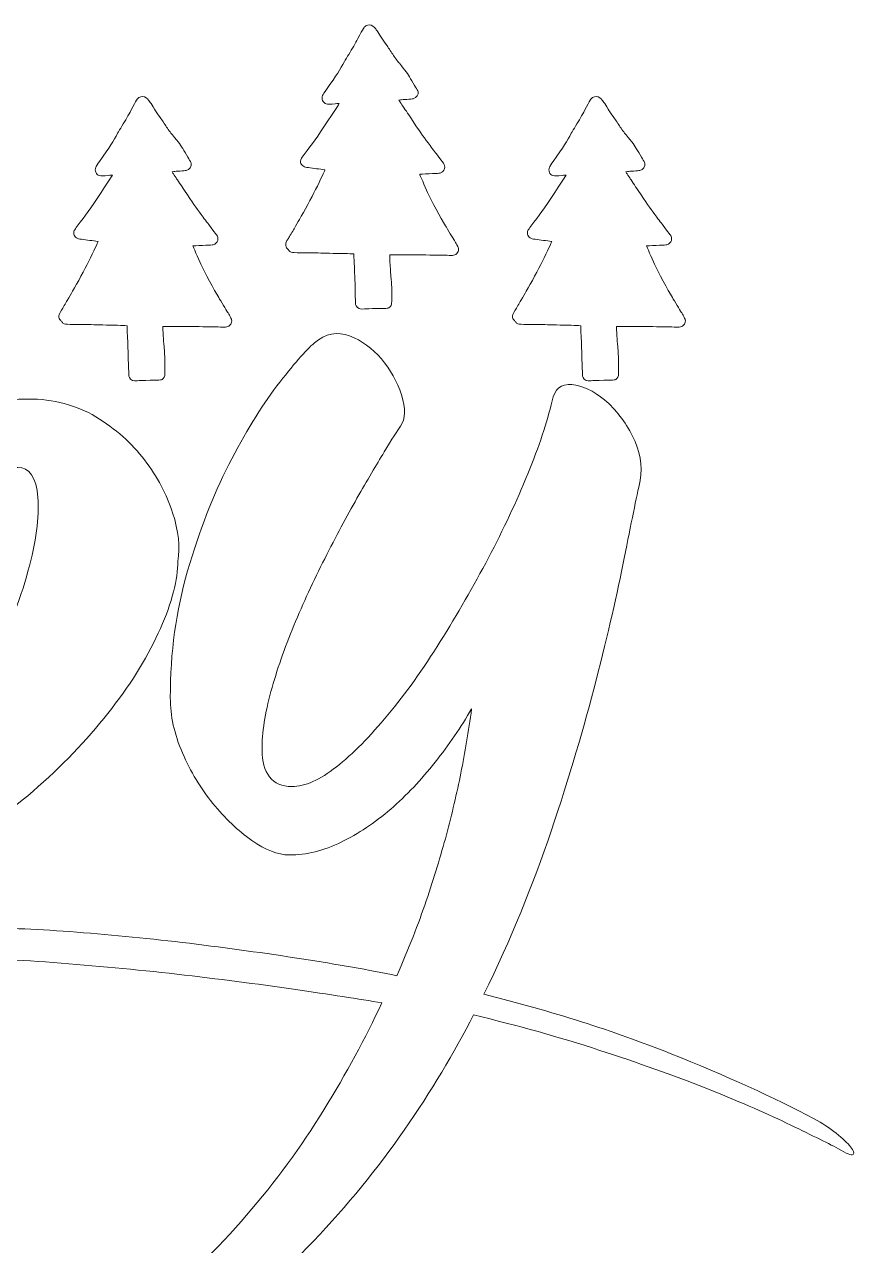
# Model space of a CAD drawing. Header units: inches. Extents: x 0.09 to 5.91, y -4.56 to -1.57.
# Drawn here: x 4.955 to 5.907, y -3.011 to -1.61 of the extents above; entities that cross this region are included whole.
import ezdxf

# ---------------------------------------------------------------- set-up
doc = ezdxf.new("R2010")
doc.units = ezdxf.units.IN
doc.header["$MEASUREMENT"] = 0
doc.layers.add('Layer 1', color=7, linetype='Continuous')

# ---------------------------------------------------------------- blocks, each defined once
blk = doc.blocks.new('block 12')
at = {"layer": 'Layer 1', "lineweight": 0}
for points, knots in [([(5.9055, -2.9063), (5.9037, -2.9077), (5.8982, -2.9056), (5.8889, -2.8998), (5.8753, -2.8927), (5.8554, -2.8828), (5.8293, -2.8703), (5.8032, -2.8578), (5.7721, -2.8444), (5.7359, -2.8301), (5.6998, -2.8157), (5.6592, -2.8013), (5.6141, -2.7866), (5.569, -2.7719), (5.5211, -2.7585), (5.4703, -2.7463), (5.4481, -2.79), (5.4216, -2.834), (5.3908, -2.8784), (5.3601, -2.9227), (5.3254, -2.9651), (5.2867, -3.0056), (5.2481, -3.046), (5.2057, -3.0839), (5.1595, -3.1193), (5.1134, -3.1548), (5.0636, -3.1854), (5.0103, -3.2111), (4.957, -3.2369), (4.9003, -3.2573), (4.8402, -3.2723), (4.7801, -3.2873), (4.7168, -3.2948), (4.6502, -3.2948), (4.5793, -3.2948), (4.5157, -3.2861), (4.4592, -3.2685), (4.4026, -3.251), (4.3547, -3.2278), (4.3153, -3.1988), (4.2759, -3.1698), (4.2457, -3.1367), (4.2246, -3.0995), (4.2035, -3.0623), (4.1929, -3.0236), (4.1929, -2.9836), (4.1929, -2.9363), (4.203, -2.8952), (4.223, -2.8601), (4.243, -2.8251), (4.2702, -2.795), (4.3045, -2.77), (4.3389, -2.7449), (4.3792, -2.7245), (4.4253, -2.7088), (4.4406, -2.7036), (4.4565, -2.6988), (4.4725, -2.6943), (4.4734, -2.6889), (4.4743, -2.6837), (4.4752, -2.6782), (4.4831, -2.6327), (4.4915, -2.5841), (4.5005, -2.5322), (4.5094, -2.4803), (4.5178, -2.4295), (4.5257, -2.3798), (4.5336, -2.3301), (4.5402, -2.2837), (4.5456, -2.2408), (4.5509, -2.1978), (4.5536, -2.1628), (4.5536, -2.1356), (4.5543, -2.1263), (4.5588, -2.117), (4.567, -2.1077), (4.5753, -2.0984), (4.5853, -2.0901), (4.5971, -2.083), (4.6089, -2.0758), (4.6216, -2.0699), (4.6352, -2.0653), (4.6487, -2.0606), (4.6613, -2.0583), (4.6727, -2.0583), (4.6842, -2.0583), (4.6937, -2.061), (4.7012, -2.0663), (4.7087, -2.0717), (4.7125, -2.0805), (4.7125, -2.0926), (4.7125, -2.112), (4.7094, -2.1377), (4.7033, -2.1699), (4.6973, -2.2021), (4.6895, -2.2383), (4.6803, -2.2783), (4.696, -2.2504), (4.7142, -2.2224), (4.735, -2.1941), (4.7558, -2.1658), (4.7781, -2.1402), (4.8021, -2.1173), (4.8261, -2.0944), (4.8513, -2.0758), (4.8778, -2.0615), (4.9042, -2.0472), (4.9314, -2.04), (4.9593, -2.04), (4.9887, -2.04), (5.0146, -2.0469), (5.0372, -2.0604), (5.0597, -2.0741), (5.0783, -2.0905), (5.093, -2.1098), (5.1077, -2.1292), (5.1184, -2.1494), (5.1252, -2.1705), (5.132, -2.1916), (5.1339, -2.21), (5.1311, -2.2258), (5.1311, -2.2472), (5.1245, -2.273), (5.1112, -2.303), (5.098, -2.3331), (5.0794, -2.3637), (5.0554, -2.3948), (5.0314, -2.4259), (5.0034, -2.4558), (4.9711, -2.4844), (4.939, -2.5131), (4.9039, -2.5369), (4.8659, -2.5558), (4.828, -2.5748), (4.7881, -2.587), (4.7463, -2.5923), (4.7044, -2.5977), (4.662, -2.5929), (4.6191, -2.5778), (4.617, -2.5771), (4.615, -2.5766), (4.6132, -2.5762), (4.6114, -2.5759), (4.6094, -2.5753), (4.6073, -2.5746), (4.6044, -2.5825), (4.6017, -2.59), (4.5992, -2.5971), (4.5967, -2.6043), (4.5944, -2.6115), (4.5922, -2.6186), (4.5876, -2.6361), (4.5833, -2.6533), (4.5791, -2.6703), (4.63, -2.6615), (4.6826, -2.6553), (4.7371, -2.6519), (4.7937, -2.6483), (4.8491, -2.6465), (4.9035, -2.6465), (4.9357, -2.6465), (4.973, -2.6481), (5.0152, -2.6514), (5.0574, -2.6546), (5.1005, -2.6589), (5.1445, -2.6642), (5.1885, -2.6696), (5.2313, -2.6755), (5.2728, -2.6819), (5.3143, -2.6884), (5.3508, -2.6948), (5.3823, -2.7013), (5.3958, -2.6705), (5.4071, -2.6419), (5.4161, -2.6154), (5.425, -2.5889), (5.4327, -2.5637), (5.4392, -2.5397), (5.4456, -2.5157), (5.4511, -2.4921), (5.4558, -2.4689), (5.4604, -2.4456), (5.4645, -2.4211), (5.4681, -2.3953), (5.456, -2.4161), (5.442, -2.4365), (5.4263, -2.4565), (5.4105, -2.4766), (5.3935, -2.4945), (5.3753, -2.5102), (5.357, -2.526), (5.3381, -2.5386), (5.3184, -2.5483), (5.2987, -2.558), (5.2788, -2.5628), (5.2588, -2.5628), (5.2459, -2.5628), (5.2316, -2.5573), (5.2159, -2.5462), (5.2002, -2.5351), (5.1853, -2.5209), (5.1714, -2.5037), (5.1574, -2.4866), (5.1457, -2.4673), (5.1365, -2.4458), (5.1271, -2.4243), (5.1225, -2.4032), (5.1225, -2.3825), (5.1225, -2.3309), (5.1291, -2.2825), (5.1424, -2.237), (5.1556, -2.1916), (5.1714, -2.151), (5.1896, -2.1152), (5.2078, -2.0794), (5.2262, -2.0494), (5.2448, -2.025), (5.2635, -2.0007), (5.2778, -1.9842), (5.2878, -1.9756), (5.3007, -1.9649), (5.3141, -1.9622), (5.3281, -1.9676), (5.342, -1.973), (5.3541, -1.9817), (5.3646, -1.9939), (5.3749, -2.0061), (5.3826, -2.0198), (5.3876, -2.0352), (5.3926, -2.0506), (5.3923, -2.0626), (5.3866, -2.0712), (5.3829, -2.0762), (5.3767, -2.086), (5.3678, -2.1007), (5.3588, -2.1154), (5.3484, -2.1331), (5.3366, -2.1538), (5.3248, -2.1746), (5.3125, -2.1977), (5.2996, -2.2231), (5.2867, -2.2485), (5.2749, -2.2741), (5.2642, -2.2998), (5.2535, -2.3256), (5.2447, -2.3508), (5.2379, -2.3755), (5.2311, -2.4002), (5.2277, -2.4225), (5.2277, -2.4426), (5.2277, -2.4555), (5.2305, -2.4656), (5.2363, -2.4732), (5.242, -2.4807), (5.2506, -2.4844), (5.262, -2.4844), (5.2771, -2.4844), (5.2941, -2.4769), (5.313, -2.4619), (5.332, -2.4469), (5.3517, -2.427), (5.372, -2.4023), (5.3925, -2.3776), (5.4125, -2.3496), (5.4322, -2.3181), (5.4519, -2.2866), (5.4703, -2.2546), (5.4875, -2.222), (5.5046, -2.1894), (5.5196, -2.1574), (5.5325, -2.1259), (5.5454, -2.0944), (5.5547, -2.0665), (5.5604, -2.0422), (5.5633, -2.0286), (5.5708, -2.0223), (5.583, -2.0234), (5.5951, -2.0245), (5.6077, -2.0304), (5.6206, -2.0411), (5.6334, -2.0519), (5.6442, -2.0657), (5.6527, -2.0825), (5.6614, -2.0993), (5.6642, -2.1163), (5.6614, -2.1334), (5.6571, -2.1528), (5.651, -2.1825), (5.6431, -2.2225), (5.6352, -2.2626), (5.6245, -2.3093), (5.6109, -2.3626), (5.5973, -2.4159), (5.5801, -2.4735), (5.5593, -2.5354), (5.5386, -2.5973), (5.5128, -2.6598), (5.4821, -2.7227), (5.5601, -2.7421), (5.6313, -2.7646), (5.6957, -2.7904), (5.7601, -2.8161), (5.8152, -2.8412), (5.861, -2.8655), (5.8703, -2.8705), (5.8787, -2.876), (5.8862, -2.8821), (5.8937, -2.8882), (5.8993, -2.8934), (5.9028, -2.8977), (5.9064, -2.902), (5.9073, -2.9048), (5.9055, -2.9063)], [0, 0, 0, 0, 1, 1, 1, 2, 2, 2, 3, 3, 3, 4, 4, 4, 5, 5, 5, 6, 6, 6, 7, 7, 7, 8, 8, 8, 9, 9, 9, 10, 10, 10, 11, 11, 11, 12, 12, 12, 13, 13, 13, 14, 14, 14, 15, 15, 15, 16, 16, 16, 17, 17, 17, 18, 18, 18, 19, 19, 19, 20, 20, 20, 21, 21, 21, 22, 22, 22, 23, 23, 23, 24, 24, 24, 25, 25, 25, 26, 26, 26, 27, 27, 27, 28, 28, 28, 29, 29, 29, 30, 30, 30, 31, 31, 31, 32, 32, 32, 33, 33, 33, 34, 34, 34, 35, 35, 35, 36, 36, 36, 37, 37, 37, 38, 38, 38, 39, 39, 39, 40, 40, 40, 41, 41, 41, 42, 42, 42, 43, 43, 43, 44, 44, 44, 45, 45, 45, 46, 46, 46, 47, 47, 47, 48, 48, 48, 49, 49, 49, 50, 50, 50, 51, 51, 51, 52, 52, 52, 53, 53, 53, 54, 54, 54, 55, 55, 55, 56, 56, 56, 57, 57, 57, 58, 58, 58, 59, 59, 59, 60, 60, 60, 61, 61, 61, 62, 62, 62, 63, 63, 63, 64, 64, 64, 65, 65, 65, 66, 66, 66, 67, 67, 67, 68, 68, 68, 69, 69, 69, 70, 70, 70, 71, 71, 71, 72, 72, 72, 73, 73, 73, 74, 74, 74, 75, 75, 75, 76, 76, 76, 77, 77, 77, 78, 78, 78, 79, 79, 79, 80, 80, 80, 81, 81, 81, 82, 82, 82, 83, 83, 83, 84, 84, 84, 85, 85, 85, 86, 86, 86, 87, 87, 87, 88, 88, 88, 89, 89, 89, 90, 90, 90, 91, 91, 91, 92, 92, 92, 93, 93, 93, 94, 94, 94, 95, 95, 95, 96, 96, 96, 97, 97, 97, 98, 98, 98, 99, 99, 99, 100, 100, 100, 101, 101, 101, 102, 102, 102, 103, 103, 103, 104, 104, 104, 104]), ([(4.6266, -2.5285), (4.6702, -2.5378), (4.7105, -2.5342), (4.7473, -2.5177), (4.7842, -2.5012), (4.8167, -2.4778), (4.8451, -2.4474), (4.8733, -2.417), (4.8971, -2.3828), (4.9164, -2.3449), (4.9357, -2.307), (4.9501, -2.2712), (4.9593, -2.2376), (4.9686, -2.2039), (4.9724, -2.1757), (4.9706, -2.1528), (4.9688, -2.1299), (4.9611, -2.1184), (4.9475, -2.1184), (4.9304, -2.1184), (4.9121, -2.1247), (4.8928, -2.1372), (4.8735, -2.1497), (4.854, -2.1664), (4.8343, -2.1871), (4.8146, -2.2079), (4.7951, -2.232), (4.7758, -2.2596), (4.7565, -2.2871), (4.7377, -2.3161), (4.7194, -2.3465), (4.7012, -2.3769), (4.6842, -2.4079), (4.6685, -2.4393), (4.6527, -2.4709), (4.6388, -2.5005), (4.6266, -2.5285)], [0, 0, 0, 0, 1, 1, 1, 2, 2, 2, 3, 3, 3, 4, 4, 4, 5, 5, 5, 6, 6, 6, 7, 7, 7, 8, 8, 8, 9, 9, 9, 10, 10, 10, 11, 11, 11, 12, 12, 12, 12]), ([(5.3651, -2.7324), (5.3393, -2.7281), (5.3055, -2.7229), (5.2637, -2.7168), (5.2218, -2.7107), (5.1773, -2.705), (5.13, -2.6996), (5.0828, -2.6943), (5.0356, -2.6898), (4.9883, -2.6862), (4.9411, -2.6827), (4.8992, -2.6809), (4.8627, -2.6809), (4.7561, -2.6809), (4.6635, -2.6886), (4.5847, -2.704), (4.5798, -2.7049), (4.575, -2.706), (4.5702, -2.707), (4.5634, -2.7355), (4.5575, -2.7622), (4.5525, -2.7871), (4.5475, -2.8122), (4.5436, -2.8349), (4.5407, -2.8553), (4.5378, -2.8757), (4.5364, -2.8927), (4.5364, -2.9063), (4.5364, -2.9213), (4.5317, -2.9301), (4.5225, -2.9326), (4.5132, -2.9351), (4.5029, -2.9337), (4.4919, -2.9283), (4.4808, -2.9229), (4.4706, -2.9149), (4.4613, -2.9041), (4.452, -2.8934), (4.4474, -2.8816), (4.4474, -2.8687), (4.4474, -2.8551), (4.45, -2.8313), (4.4554, -2.7973), (4.4584, -2.7783), (4.4618, -2.7574), (4.4656, -2.7348), (4.4376, -2.7443), (4.4121, -2.7547), (4.3894, -2.7662), (4.3378, -2.7923), (4.2994, -2.8231), (4.274, -2.8585), (4.2486, -2.8939), (4.2359, -2.9313), (4.2359, -2.9707), (4.2359, -3.0172), (4.2471, -3.058), (4.2697, -3.093), (4.2922, -3.1281), (4.3223, -3.1573), (4.3599, -3.1805), (4.3974, -3.2038), (4.44, -3.2213), (4.4876, -3.2331), (4.5352, -3.2449), (4.5844, -3.2512), (4.6352, -3.2519), (4.6974, -3.2533), (4.7563, -3.2469), (4.8117, -3.2326), (4.8672, -3.2183), (4.9189, -3.1986), (4.9669, -3.1736), (5.0148, -3.1485), (5.059, -3.119), (5.0994, -3.085), (5.1398, -3.051), (5.1767, -3.0147), (5.21, -2.9761), (5.2432, -2.9374), (5.2728, -2.8972), (5.2985, -2.8553), (5.3243, -2.8134), (5.3465, -2.7725), (5.3651, -2.7324)], [0, 0, 0, 0, 1, 1, 1, 2, 2, 2, 3, 3, 3, 4, 4, 4, 5, 5, 5, 6, 6, 6, 7, 7, 7, 8, 8, 8, 9, 9, 9, 10, 10, 10, 11, 11, 11, 12, 12, 12, 13, 13, 13, 14, 14, 14, 15, 15, 15, 16, 16, 16, 17, 17, 17, 18, 18, 18, 19, 19, 19, 20, 20, 20, 21, 21, 21, 22, 22, 22, 23, 23, 23, 24, 24, 24, 25, 25, 25, 26, 26, 26, 27, 27, 27, 28, 28, 28, 28])]:
    blk.add_open_spline(points, degree=3, knots=knots, dxfattribs=at)

msp = doc.modelspace()

# ---------------------------------------------------------------- linework, layer by layer
at = {"layer": 'Layer 1', "lineweight": 0}
for points in [[(5.259, -1.8701), (5.2607, -1.8723), (5.2602, -1.8722), (5.2785, -1.8723), (5.2875, -1.8724), (5.298, -1.8726), (5.3018, -1.8727), (5.3056, -1.8729), (5.313, -1.8731), (5.3182, -1.8732), (5.3234, -1.8732), (5.3289, -1.8734), (5.3304, -1.8735), (5.3304, -1.8735), (5.3331, -1.8736), (5.3331, -1.8736), (5.3331, -1.8736), (5.3331, -1.8767), (5.3331, -1.8767), (5.3331, -1.8784), (5.3333, -1.8819), (5.3334, -1.8846), (5.3339, -1.8934), (5.3343, -1.9034), (5.3346, -1.9175), (5.3346, -1.9175), (5.335, -1.9315), (5.335, -1.9315), (5.335, -1.9315), (5.3357, -1.9331), (5.3357, -1.9331), (5.3373, -1.9363), (5.3401, -1.9374), (5.3451, -1.9367), (5.347, -1.9365), (5.3519, -1.9363), (5.3596, -1.9363), (5.3725, -1.9362), (5.3728, -1.9362), (5.3746, -1.9341), (5.3765, -1.9319), (5.3765, -1.9319), (5.3765, -1.9205), (5.3765, -1.9105), (5.3764, -1.9086), (5.3752, -1.8939), (5.3748, -1.89), (5.3743, -1.8815), (5.3742, -1.8774), (5.3742, -1.8774), (5.3741, -1.8746), (5.3741, -1.8746), (5.3741, -1.8746), (5.3928, -1.8746), (5.3928, -1.8746), (5.4032, -1.8747), (5.419, -1.8748), (5.428, -1.875), (5.437, -1.8751), (5.4451, -1.8753), (5.446, -1.8753), (5.4479, -1.8754), (5.4495, -1.8746), (5.4511, -1.8731), (5.4526, -1.8715), (5.4531, -1.8705), (5.4531, -1.8682), (5.4531, -1.8664), (5.4529, -1.8661), (5.4512, -1.8631), (5.4503, -1.8614), (5.4489, -1.8592), (5.4483, -1.8582), (5.4476, -1.8572), (5.4455, -1.8538), (5.4436, -1.8505), (5.4417, -1.8472), (5.4392, -1.8431), (5.4381, -1.8414), (5.433, -1.8331), (5.4217, -1.812), (5.4176, -1.803), (5.4147, -1.7968), (5.4085, -1.7824), (5.4086, -1.7822), (5.4087, -1.7822), (5.4136, -1.7819), (5.4195, -1.7817), (5.431, -1.7813), (5.4326, -1.7811), (5.4345, -1.7796), (5.435, -1.7792), (5.4359, -1.7782), (5.4364, -1.7774), (5.437, -1.7763), (5.4372, -1.7756), (5.4372, -1.774), (5.4372, -1.7717), (5.4368, -1.7709), (5.4342, -1.7675), (5.4332, -1.7662), (5.4302, -1.7623), (5.4277, -1.759), (5.4251, -1.7556), (5.4209, -1.7499), (5.4182, -1.7463), (5.4121, -1.7383), (5.4082, -1.7326), (5.399, -1.7187), (5.3951, -1.7129), (5.3908, -1.7063), (5.3893, -1.7043), (5.3878, -1.7022), (5.3863, -1.6997), (5.3857, -1.6987), (5.3857, -1.6987), (5.3847, -1.6971), (5.3847, -1.6971), (5.3847, -1.6971), (5.3866, -1.6968), (5.3866, -1.6968), (5.3876, -1.6967), (5.391, -1.6966), (5.3939, -1.6964), (5.3969, -1.6962), (5.4, -1.6959), (5.401, -1.6956), (5.4051, -1.6945), (5.4073, -1.6912), (5.4066, -1.6872), (5.4064, -1.6866), (5.4052, -1.6844), (5.4039, -1.6823), (5.4025, -1.6802), (5.3999, -1.6759), (5.3981, -1.6727), (5.3947, -1.6668), (5.3923, -1.6635), (5.3852, -1.655), (5.3832, -1.6525), (5.3797, -1.6479), (5.3776, -1.6446), (5.3754, -1.6412), (5.3721, -1.6364), (5.3704, -1.634), (5.3686, -1.6315), (5.366, -1.6275), (5.3645, -1.6252), (5.36, -1.6181), (5.3585, -1.616), (5.3568, -1.614), (5.3543, -1.6113), (5.3517, -1.6104), (5.3489, -1.6112), (5.3481, -1.6114), (5.3471, -1.6119), (5.3466, -1.6122), (5.3447, -1.6135), (5.3443, -1.6142), (5.3376, -1.6267), (5.3347, -1.6321), (5.3313, -1.6381), (5.3271, -1.6448), (5.3254, -1.6475), (5.3232, -1.6512), (5.3223, -1.653), (5.3173, -1.6622), (5.3135, -1.6681), (5.3015, -1.6852), (5.2995, -1.688), (5.2976, -1.6911), (5.2972, -1.692), (5.2964, -1.694), (5.2964, -1.6962), (5.2971, -1.6978), (5.2978, -1.6994), (5.2998, -1.7011), (5.3013, -1.7016), (5.3029, -1.702), (5.3063, -1.702), (5.3116, -1.7014), (5.3142, -1.7011), (5.3162, -1.701), (5.3163, -1.701), (5.3164, -1.7011), (5.315, -1.7034), (5.3033, -1.7209), (5.2902, -1.7408), (5.2861, -1.7466), (5.2759, -1.7597), (5.2744, -1.7617), (5.2728, -1.7638), (5.2725, -1.7644), (5.2718, -1.7658), (5.2718, -1.7684), (5.2723, -1.7699), (5.273, -1.7714), (5.2748, -1.773), (5.2766, -1.7737), (5.2782, -1.7744), (5.2868, -1.7757), (5.2926, -1.7762), (5.2962, -1.7765), (5.2996, -1.777), (5.2998, -1.7772), (5.3, -1.7773), (5.2944, -1.7892), (5.2892, -1.7997), (5.2845, -1.8093), (5.2761, -1.8248), (5.2705, -1.8343), (5.2692, -1.8364), (5.2665, -1.8411), (5.2645, -1.8447), (5.2625, -1.8482), (5.2595, -1.8532), (5.2579, -1.8558), (5.2553, -1.8601), (5.255, -1.8606), (5.2549, -1.8622), (5.2547, -1.8646), (5.2553, -1.8663), (5.257, -1.8678), (5.2577, -1.8685), (5.2586, -1.8695), (5.259, -1.8701)], [(4.9989, -1.9523), (5.0005, -1.9545), (5, -1.9544), (5.0183, -1.9545), (5.0274, -1.9546), (5.0378, -1.9548), (5.0416, -1.9549), (5.0455, -1.9551), (5.0528, -1.9553), (5.058, -1.9554), (5.0632, -1.9555), (5.0688, -1.9556), (5.0702, -1.9557), (5.0702, -1.9557), (5.073, -1.9559), (5.073, -1.9559), (5.073, -1.9559), (5.073, -1.9589), (5.073, -1.9589), (5.073, -1.9606), (5.0731, -1.9641), (5.0733, -1.9668), (5.0738, -1.9756), (5.0741, -1.9856), (5.0745, -1.9998), (5.0745, -1.9998), (5.0748, -2.0137), (5.0748, -2.0137), (5.0748, -2.0137), (5.0756, -2.0153), (5.0756, -2.0153), (5.0771, -2.0185), (5.08, -2.0196), (5.0849, -2.019), (5.0869, -2.0187), (5.0917, -2.0186), (5.0994, -2.0185), (5.1123, -2.0184), (5.1127, -2.0184), (5.1144, -2.0163), (5.1164, -2.0141), (5.1164, -2.0141), (5.1164, -2.0027), (5.1163, -1.9928), (5.1163, -1.9909), (5.115, -1.9761), (5.1147, -1.9722), (5.1142, -1.9637), (5.114, -1.9596), (5.114, -1.9596), (5.1139, -1.9568), (5.1139, -1.9568), (5.1139, -1.9568), (5.1327, -1.9568), (5.1327, -1.9568), (5.143, -1.9569), (5.1588, -1.957), (5.1679, -1.9572), (5.1769, -1.9574), (5.185, -1.9575), (5.1859, -1.9575), (5.1878, -1.9576), (5.1894, -1.9568), (5.1909, -1.9553), (5.1924, -1.9537), (5.1929, -1.9527), (5.1929, -1.9505), (5.1929, -1.9486), (5.1928, -1.9483), (5.1911, -1.9453), (5.1901, -1.9436), (5.1888, -1.9414), (5.1882, -1.9404), (5.1875, -1.9394), (5.1854, -1.936), (5.1835, -1.9327), (5.1815, -1.9294), (5.1791, -1.9254), (5.178, -1.9236), (5.1729, -1.9153), (5.1616, -1.8942), (5.1574, -1.8852), (5.1546, -1.879), (5.1484, -1.8646), (5.1485, -1.8644), (5.1485, -1.8644), (5.1534, -1.8642), (5.1593, -1.8639), (5.1708, -1.8635), (5.1724, -1.8633), (5.1744, -1.8618), (5.1749, -1.8614), (5.1757, -1.8604), (5.1762, -1.8596), (5.1769, -1.8585), (5.1771, -1.8578), (5.1771, -1.8562), (5.177, -1.8539), (5.1767, -1.8531), (5.174, -1.8497), (5.173, -1.8484), (5.1701, -1.8446), (5.1676, -1.8412), (5.165, -1.8378), (5.1607, -1.8321), (5.158, -1.8285), (5.152, -1.8205), (5.1481, -1.8149), (5.1389, -1.801), (5.135, -1.7951), (5.1306, -1.7885), (5.1291, -1.7865), (5.1277, -1.7844), (5.1261, -1.7819), (5.1255, -1.781), (5.1255, -1.781), (5.1246, -1.7793), (5.1246, -1.7793), (5.1246, -1.7793), (5.1265, -1.7791), (5.1265, -1.7791), (5.1275, -1.7789), (5.1308, -1.7788), (5.1338, -1.7786), (5.1367, -1.7784), (5.1399, -1.7781), (5.1408, -1.7779), (5.145, -1.7767), (5.1472, -1.7734), (5.1464, -1.7694), (5.1463, -1.7688), (5.1451, -1.7666), (5.1437, -1.7645), (5.1424, -1.7624), (5.1397, -1.7581), (5.1379, -1.7549), (5.1346, -1.7491), (5.1322, -1.7457), (5.125, -1.7372), (5.123, -1.7348), (5.1196, -1.7301), (5.1174, -1.7268), (5.1152, -1.7234), (5.112, -1.7187), (5.1102, -1.7162), (5.1085, -1.7137), (5.1058, -1.7098), (5.1044, -1.7075), (5.0999, -1.7003), (5.0984, -1.6982), (5.0966, -1.6963), (5.0941, -1.6936), (5.0916, -1.6926), (5.0887, -1.6934), (5.088, -1.6936), (5.0869, -1.6941), (5.0864, -1.6944), (5.0845, -1.6957), (5.0842, -1.6964), (5.0774, -1.709), (5.0746, -1.7143), (5.0712, -1.7203), (5.067, -1.727), (5.0653, -1.7298), (5.0631, -1.7334), (5.0621, -1.7352), (5.0571, -1.7444), (5.0533, -1.7503), (5.0414, -1.7675), (5.0394, -1.7703), (5.0375, -1.7733), (5.0371, -1.7742), (5.0363, -1.7762), (5.0362, -1.7784), (5.037, -1.78), (5.0376, -1.7816), (5.0396, -1.7834), (5.0411, -1.7838), (5.0427, -1.7842), (5.0462, -1.7842), (5.0515, -1.7836), (5.054, -1.7834), (5.0561, -1.7832), (5.0561, -1.7833), (5.0562, -1.7834), (5.0548, -1.7856), (5.0432, -1.8031), (5.03, -1.823), (5.0259, -1.8288), (5.0157, -1.8419), (5.0142, -1.8439), (5.0127, -1.846), (5.0124, -1.8466), (5.0117, -1.848), (5.0116, -1.8507), (5.0122, -1.8521), (5.0128, -1.8536), (5.0147, -1.8553), (5.0164, -1.8559), (5.0181, -1.8566), (5.0267, -1.8579), (5.0324, -1.8584), (5.036, -1.8588), (5.0394, -1.8592), (5.0396, -1.8594), (5.0398, -1.8596), (5.0343, -1.8714), (5.0291, -1.8819), (5.0243, -1.8915), (5.0159, -1.907), (5.0103, -1.9165), (5.0091, -1.9186), (5.0064, -1.9233), (5.0043, -1.9269), (5.0023, -1.9305), (4.9993, -1.9355), (4.9977, -1.9381), (4.9951, -1.9423), (4.9949, -1.9428), (4.9947, -1.9444), (4.9945, -1.9468), (4.9952, -1.9485), (4.9968, -1.9501), (4.9975, -1.9508), (4.9984, -1.9517), (4.9989, -1.9523)], [(5.5192, -1.9523), (5.5208, -1.9545), (5.5203, -1.9544), (5.5386, -1.9545), (5.5477, -1.9546), (5.5581, -1.9548), (5.5619, -1.9549), (5.5658, -1.9551), (5.5731, -1.9553), (5.5783, -1.9554), (5.5835, -1.9555), (5.5891, -1.9556), (5.5905, -1.9557), (5.5905, -1.9557), (5.5933, -1.9559), (5.5933, -1.9559), (5.5933, -1.9559), (5.5933, -1.9589), (5.5933, -1.9589), (5.5933, -1.9606), (5.5934, -1.9641), (5.5936, -1.9668), (5.5941, -1.9756), (5.5944, -1.9856), (5.5948, -1.9998), (5.5948, -1.9998), (5.5951, -2.0137), (5.5951, -2.0137), (5.5951, -2.0137), (5.5959, -2.0153), (5.5959, -2.0153), (5.5974, -2.0185), (5.6003, -2.0196), (5.6052, -2.019), (5.6072, -2.0187), (5.612, -2.0186), (5.6197, -2.0185), (5.6326, -2.0184), (5.633, -2.0184), (5.6347, -2.0163), (5.6367, -2.0141), (5.6367, -2.0141), (5.6367, -2.0027), (5.6366, -1.9928), (5.6366, -1.9909), (5.6353, -1.9761), (5.635, -1.9722), (5.6345, -1.9637), (5.6343, -1.9596), (5.6343, -1.9596), (5.6342, -1.9568), (5.6342, -1.9568), (5.6342, -1.9568), (5.653, -1.9568), (5.653, -1.9568), (5.6633, -1.9569), (5.6791, -1.957), (5.6882, -1.9572), (5.6972, -1.9574), (5.7053, -1.9575), (5.7062, -1.9575), (5.7081, -1.9576), (5.7097, -1.9568), (5.7112, -1.9553), (5.7127, -1.9537), (5.7132, -1.9527), (5.7132, -1.9505), (5.7132, -1.9486), (5.7131, -1.9483), (5.7114, -1.9453), (5.7104, -1.9436), (5.7091, -1.9414), (5.7085, -1.9404), (5.7078, -1.9394), (5.7057, -1.936), (5.7038, -1.9327), (5.7018, -1.9294), (5.6994, -1.9254), (5.6983, -1.9236), (5.6932, -1.9153), (5.6819, -1.8942), (5.6777, -1.8852), (5.6749, -1.879), (5.6687, -1.8646), (5.6688, -1.8644), (5.6688, -1.8644), (5.6737, -1.8642), (5.6796, -1.8639), (5.6911, -1.8635), (5.6927, -1.8633), (5.6947, -1.8618), (5.6952, -1.8614), (5.696, -1.8604), (5.6965, -1.8596), (5.6972, -1.8585), (5.6974, -1.8578), (5.6974, -1.8562), (5.6973, -1.8539), (5.697, -1.8531), (5.6943, -1.8497), (5.6933, -1.8484), (5.6904, -1.8446), (5.6879, -1.8412), (5.6853, -1.8378), (5.681, -1.8321), (5.6783, -1.8285), (5.6723, -1.8205), (5.6684, -1.8149), (5.6592, -1.801), (5.6553, -1.7951), (5.6509, -1.7885), (5.6494, -1.7865), (5.648, -1.7844), (5.6464, -1.7819), (5.6458, -1.781), (5.6458, -1.781), (5.6449, -1.7793), (5.6449, -1.7793), (5.6449, -1.7793), (5.6468, -1.7791), (5.6468, -1.7791), (5.6478, -1.7789), (5.6511, -1.7788), (5.6541, -1.7786), (5.657, -1.7784), (5.6602, -1.7781), (5.6611, -1.7779), (5.6653, -1.7767), (5.6675, -1.7734), (5.6667, -1.7694), (5.6666, -1.7688), (5.6654, -1.7666), (5.664, -1.7645), (5.6627, -1.7624), (5.66, -1.7581), (5.6582, -1.7549), (5.6549, -1.7491), (5.6525, -1.7457), (5.6453, -1.7372), (5.6433, -1.7348), (5.6399, -1.7301), (5.6377, -1.7268), (5.6355, -1.7234), (5.6323, -1.7187), (5.6305, -1.7162), (5.6288, -1.7137), (5.6261, -1.7098), (5.6247, -1.7075), (5.6202, -1.7003), (5.6187, -1.6982), (5.6169, -1.6963), (5.6144, -1.6936), (5.6119, -1.6926), (5.609, -1.6934), (5.6083, -1.6936), (5.6072, -1.6941), (5.6067, -1.6944), (5.6048, -1.6957), (5.6045, -1.6964), (5.5977, -1.709), (5.5949, -1.7143), (5.5915, -1.7203), (5.5873, -1.727), (5.5856, -1.7298), (5.5834, -1.7334), (5.5824, -1.7352), (5.5774, -1.7444), (5.5736, -1.7503), (5.5617, -1.7675), (5.5597, -1.7703), (5.5578, -1.7733), (5.5574, -1.7742), (5.5566, -1.7762), (5.5565, -1.7784), (5.5573, -1.78), (5.5579, -1.7816), (5.5599, -1.7834), (5.5614, -1.7838), (5.563, -1.7842), (5.5665, -1.7842), (5.5718, -1.7836), (5.5743, -1.7834), (5.5764, -1.7832), (5.5764, -1.7833), (5.5765, -1.7834), (5.5751, -1.7856), (5.5635, -1.8031), (5.5503, -1.823), (5.5462, -1.8288), (5.536, -1.8419), (5.5345, -1.8439), (5.533, -1.846), (5.5327, -1.8466), (5.532, -1.848), (5.5319, -1.8507), (5.5325, -1.8521), (5.5331, -1.8536), (5.535, -1.8553), (5.5367, -1.8559), (5.5384, -1.8566), (5.547, -1.8579), (5.5527, -1.8584), (5.5563, -1.8588), (5.5597, -1.8592), (5.5599, -1.8594), (5.5601, -1.8596), (5.5546, -1.8714), (5.5494, -1.8819), (5.5446, -1.8915), (5.5362, -1.907), (5.5306, -1.9165), (5.5294, -1.9186), (5.5267, -1.9233), (5.5246, -1.9269), (5.5226, -1.9305), (5.5196, -1.9355), (5.518, -1.9381), (5.5154, -1.9423), (5.5152, -1.9428), (5.515, -1.9444), (5.5148, -1.9468), (5.5155, -1.9485), (5.5171, -1.9501), (5.5178, -1.9508), (5.5187, -1.9517), (5.5192, -1.9523)]]:
    msp.add_open_spline(points, degree=3, knots=[0, 0, 0, 0, 1, 1, 1, 2, 2, 2, 3, 3, 3, 4, 4, 4, 5, 5, 5, 6, 6, 6, 7, 7, 7, 8, 8, 8, 9, 9, 9, 10, 10, 10, 11, 11, 11, 12, 12, 12, 13, 13, 13, 14, 14, 14, 15, 15, 15, 16, 16, 16, 17, 17, 17, 18, 18, 18, 19, 19, 19, 20, 20, 20, 21, 21, 21, 22, 22, 22, 23, 23, 23, 24, 24, 24, 25, 25, 25, 26, 26, 26, 27, 27, 27, 28, 28, 28, 29, 29, 29, 30, 30, 30, 31, 31, 31, 32, 32, 32, 33, 33, 33, 34, 34, 34, 35, 35, 35, 36, 36, 36, 37, 37, 37, 38, 38, 38, 39, 39, 39, 40, 40, 40, 41, 41, 41, 42, 42, 42, 43, 43, 43, 44, 44, 44, 45, 45, 45, 46, 46, 46, 47, 47, 47, 48, 48, 48, 49, 49, 49, 50, 50, 50, 51, 51, 51, 52, 52, 52, 53, 53, 53, 54, 54, 54, 55, 55, 55, 56, 56, 56, 57, 57, 57, 58, 58, 58, 59, 59, 59, 60, 60, 60, 61, 61, 61, 62, 62, 62, 63, 63, 63, 64, 64, 64, 65, 65, 65, 66, 66, 66, 67, 67, 67, 68, 68, 68, 69, 69, 69, 70, 70, 70, 71, 71, 71, 72, 72, 72, 73, 73, 73, 74, 74, 74, 75, 75, 75, 75], dxfattribs=at)

# ---------------------------------------------------------------- block references
at = {"layer": 'Layer 1'}
msp.add_blockref('block 12', (0, 0), dxfattribs=at)

doc.saveas('drawing.dxf')
